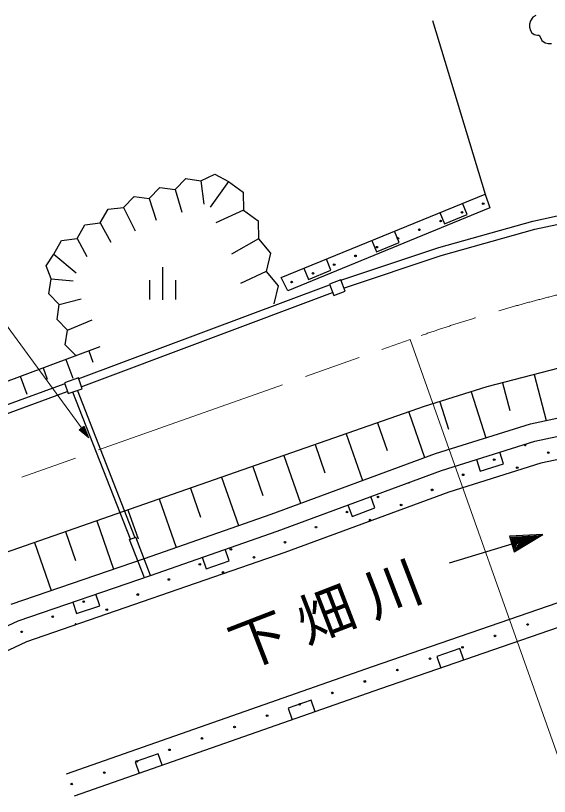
# Model space of a CAD drawing. Units: millimetres, scale not verified. Extents: x 40000 to 680000, y 20000 to 380000.
# Drawn here: x 501132 to 533959, y 255219 to 303195 of the extents above; entities that cross this region are included whole.
import ezdxf

# ---------------------------------------------------------------- set-up
doc = ezdxf.new("R2010")
doc.units = ezdxf.units.MM
doc.header["$LTSCALE"] = 1000
doc.linetypes.add('CHAIN', pattern=[18.5, 12, -1.5, 3.5, -1.5])
for name, color, linetype, lineweight in [('M-BGD', 7, 'Continuous', 25), ('M-BGD-HTXT', 7, 'Continuous', 13), ('M-BMK', 2, 'CHAIN', 13)]:
    doc.layers.add(name, color=color, linetype=linetype, lineweight=lineweight)
doc.styles.add('ＭＳ ゴシック', font='')
doc.styles.get('ＭＳ ゴシック').set_extended_font_data('MS Gothic')

# ---------------------------------------------------------------- blocks, each defined once
blk = doc.blocks.new('BUHIN343')
at = {"color": 7, "linetype": 'Continuous', "lineweight": 25}
blk.add_lwpolyline([(466, -588), (1054, -122), (122, 1054), (-466, 588)], dxfattribs=at)
blk = doc.blocks.new('BUHIN344')
at = {"color": 7, "linetype": 'Continuous', "lineweight": 25}
blk.add_lwpolyline([(468, -586), (1054, -118), (118, 1054), (-468, 586)], dxfattribs=at)
blk = doc.blocks.new('BUHIN5')
at = {"color": 7, "linetype": 'Continuous', "lineweight": 25}
for p, q in [((-72, 823), (-1204, 425)), ((943, 332), (-943, -332)), ((459, -687), (-674, -1085))]:
    blk.add_line(p, q, dxfattribs=at)
blk = doc.blocks.new('BUHIN421')
at = {"color": 7, "linetype": 'Continuous', "lineweight": 25}
blk.add_lwpolyline([(-498, 561), (-1059, 63), (-63, -1059), (498, -561)], dxfattribs=at)

msp = doc.modelspace()

# ---------------------------------------------------------------- linework, layer by layer
at = {"layer": 'M-BGD'}
for p, q in [((526779, 302893), (530013, 292233)), ((510938, 292507), (511593, 293176)), ((511593, 293176), (512521, 293053)), ((512521, 293053), (513390, 293450)), ((513390, 293450), (514230, 292993)), ((512521, 293053), (512700, 291600)), ((514230, 292993), (513104, 291415)), ((514230, 292993), (515131, 292344)), ((509355, 291961), (510010, 292629)), ((510010, 292629), (510938, 292507)), ((510938, 292507), (511356, 291108)), ((515131, 292344), (515153, 291234)), ((517456, 287098), (530013, 292233)), ((530013, 292233), (530305, 291375)), ((507773, 291414), (508427, 292083)), ((508427, 292083), (509355, 291961)), ((509355, 291961), (509774, 290636)), ((532946, 290572), (538857, 291846)), ((506342, 290457), (506818, 291293)), ((506818, 291293), (507773, 291414)), ((507773, 291414), (508485, 289978)), ((515153, 291234), (513450, 290458)), ((515153, 291234), (516054, 290585)), ((530305, 291375), (517877, 286281)), ((533071, 290067), (538945, 291333)), ((504911, 289499), (505387, 290336)), ((505387, 290336), (506342, 290457)), ((506342, 290457), (506994, 289266)), ((516054, 290585), (516075, 289476)), ((527151, 288947), (532946, 290572)), ((527303, 288450), (533071, 290067)), ((503480, 288542), (503956, 289378)), ((503956, 289378), (504911, 289499)), ((504911, 289499), (505520, 288388)), ((516075, 289476), (514418, 288543)), ((516075, 289476), (516810, 288594)), ((521201, 286959), (527151, 288947)), ((503014, 287822), (503480, 288542)), ((503480, 288542), (504855, 287380)), ((516810, 288594), (516545, 287476)), ((521366, 286466), (527303, 288450)), ((503310, 287017), (503014, 287822)), ((516545, 287476), (514963, 286740)), ((516545, 287476), (517280, 286595)), ((503171, 286104), (503310, 287017)), ((503310, 287017), (504670, 286902)), ((517877, 286281), (517456, 287098)), ((521139, 286966), (520429, 286700)), ((521403, 286264), (521139, 286966)), ((504984, 280869), (520436, 286659)), ((517280, 286595), (517016, 285477)), ((520429, 286700), (520693, 285998)), ((503818, 285444), (503171, 286104)), ((505166, 280382), (520618, 286172)), ((520693, 285998), (521403, 286264)), ((503818, 285444), (505162, 285798)), ((503679, 284531), (503818, 285444)), ((504326, 283872), (503679, 284531)), ((504326, 283872), (505838, 284509)), ((504187, 282959), (504326, 283872)), ((499306, 280253), (506334, 282855)), ((504834, 282300), (504187, 282959)), ((505631, 282595), (505887, 281904)), ((537836, 282403), (530120, 280378)), ((504226, 282074), (504654, 280918)), ((502820, 281554), (503078, 280857)), ((501414, 281034), (501823, 279931)), ((504993, 280930), (504134, 280637)), ((505219, 280267), (504993, 280930)), ((533014, 281137), (533754, 278317)), ((477729, 270978), (504127, 280579)), ((504134, 280637), (504360, 279974)), ((504360, 279974), (505219, 280267)), ((530120, 280378), (526264, 279169)), ((531085, 280631), (531529, 278938)), ((477906, 270489), (504305, 280090)), ((508190, 271029), (504650, 280066)), ((508469, 271139), (504929, 280176)), ((529156, 280075), (530041, 277252)), ((527228, 279471), (527759, 277778)), ((526264, 279169), (499412, 269820)), ((525305, 278835), (526279, 276038)), ((532789, 278110), (537078, 279027)), ((523387, 278168), (523979, 276468)), ((526960, 276289), (532789, 278110)), ((533069, 277045), (537310, 277952)), ((521469, 277500), (522467, 274632)), ((519551, 276832), (520157, 275091)), ((527315, 275247), (533069, 277045)), ((537604, 276583), (533425, 275690)), ((516844, 272559), (526960, 276289)), ((517633, 276164), (518656, 273227)), ((515715, 275496), (516335, 273714)), ((533425, 275690), (527766, 273922)), ((517216, 271524), (527315, 275247)), ((513797, 274829), (514832, 271855)), ((511879, 274161), (512501, 272375)), ((509961, 273493), (510998, 270513)), ((527766, 273922), (517687, 270205)), ((508043, 272825), (508666, 271035)), ((509060, 269835), (516844, 272559)), ((506125, 272157), (507160, 269185)), ((504207, 271490), (504825, 269713)), ((508143, 271012), (508516, 271156)), ((509423, 268796), (508516, 271156)), ((509423, 268796), (517216, 271524)), ((527816, 269561), (533556, 271310)), ((502289, 270822), (503316, 267872)), ((509050, 268653), (508143, 271012)), ((517687, 270205), (501808, 264715)), ((500868, 267035), (509060, 269835)), ((523087, 263190), (540974, 269364)), ((501280, 266014), (509423, 268796)), ((541280, 267936), (523563, 261820)), ((498677, 264792), (501280, 266014)), ((501808, 264715), (499281, 263529)), ((504253, 256603), (523087, 263190)), ((523563, 261820), (504732, 255234))]:
    msp.add_line(p, q, dxfattribs=at)
for points in [[(533133, 303195), (532939, 303096), (532789, 302871), (532744, 302678), (532744, 302484), (532787, 302284), (532886, 302140), (533030, 302039), (533230, 301995), (533323, 301995), (533404, 301844), (533503, 301669), (533697, 301518), (533890, 301474), (534078, 301473)], [(529476, 275923), (529699, 275207), (531131, 275654), (530908, 276370)], [(521561, 273126), (521821, 272422), (523228, 272941), (522969, 273645)], [(533360, 271250), (531814, 270335), (531566, 271148), (533355, 271249)], [(532049, 270851), (532389, 270954), (532064, 270803), (532034, 270899), (532389, 270954)], [(512611, 269912), (512859, 269204), (514275, 269700), (514027, 270408)], [(504642, 267163), (504884, 266453), (506304, 266938), (506061, 267648)]]:
    msp.add_lwpolyline(points, dxfattribs=at)
for points in [[(533556, 271310), (531497, 271205), (531788, 270249)], [(533163, 271191), (531864, 270429), (531660, 271098)], [(532972, 271132), (531914, 270522), (531754, 271048)], [(532776, 271073), (531964, 270616), (531847, 270999)], [(532585, 271014), (532014, 270710), (531941, 270949)]]:
    msp.add_lwpolyline(points, close=True, dxfattribs=at)
for centre in [(529889, 291642), (528580, 291107), (527271, 290572), (525962, 290036), (524653, 289501), (523344, 288966), (522035, 288430), (520726, 287895), (519417, 287360), (518108, 286824), (533890, 276341), (530564, 275905), (531981, 275414), (528656, 274979), (526747, 274052), (523422, 273616), (524839, 273125), (521514, 272689), (522931, 272199), (519605, 271763), (517697, 270836), (514371, 270400), (515789, 269910), (512463, 269474), (513881, 268983), (510555, 268547), (505321, 267185), (508647, 267620), (503413, 266258), (506739, 266694), (532620, 265782), (501505, 265331), (530617, 265081), (528615, 264381), (526613, 263681), (524610, 262981), (522608, 262280), (520605, 261580), (518603, 260880), (516601, 260179), (514598, 259479), (512596, 258779), (510593, 258079), (508591, 257378), (506589, 256678), (504586, 255978)]:
    msp.add_circle(centre, 49.8, dxfattribs=at)
for centre, start, end in [((532472, 276832), 166.2986, 48.4024), ((525330, 274543), 230.9894, 349.4894), ((504830, 265767), 11.4076, 206.7389)]:
    msp.add_arc(centre, 49.8, start, end, dxfattribs=at)
at = {"layer": 'M-BGD-HTXT'}
for p, q in [((505643, 277243), (492131, 295689)), ((525394, 283300), (535350, 255219))]:
    msp.add_line(p, q, dxfattribs=at)
for points in [[(505643, 277243), (505351, 277959), (505048, 277738)], [(505552, 277368), (505121, 277733), (505333, 277888)], [(505508, 277428), (505161, 277727), (505327, 277849)], [(505462, 277490), (505200, 277721), (505321, 277810)], [(505418, 277551), (505239, 277715), (505315, 277770)]]:
    msp.add_lwpolyline(points, close=True, dxfattribs=at)
for points in [[(505597, 277305), (505082, 277739), (505339, 277928), (505596, 277307)], [(505294, 277720), (505372, 277613), (505279, 277709), (505309, 277731), (505372, 277613)]]:
    msp.add_lwpolyline(points, dxfattribs=at)
at = {"layer": 'M-BMK'}
msp.add_line((471355, 264139), (525394, 283300), dxfattribs=at)
msp.add_arc((558812, 189049), 100000, 88.76625, 109.52298, dxfattribs=at)

# ---------------------------------------------------------------- block references
at = {"layer": 'M-BGD', "rotation": 70.63936}
for name, p in [('BUHIN421', (527920, 291377)), ('BUHIN421', (523734, 289666)), ('BUHIN421', (519549, 287954)), ('BUHIN5', (510166, 286737)), ('BUHIN343', (527993, 263349)), ('BUHIN344', (518855, 260173)), ('BUHIN344', (509439, 256880))]:
    msp.add_blockref(name, p, dxfattribs=at)

# ---------------------------------------------------------------- texts
at = {"layer": 'M-BGD-HTXT', "insert": (515014, 262701), "char_height": 2566, "attachment_point": 7, "rotation": 21.1, "style": 'ＭＳ ゴシック'}
msp.add_mtext('\\T1.26;下畑川', dxfattribs=at)

doc.saveas('drawing.dxf')
